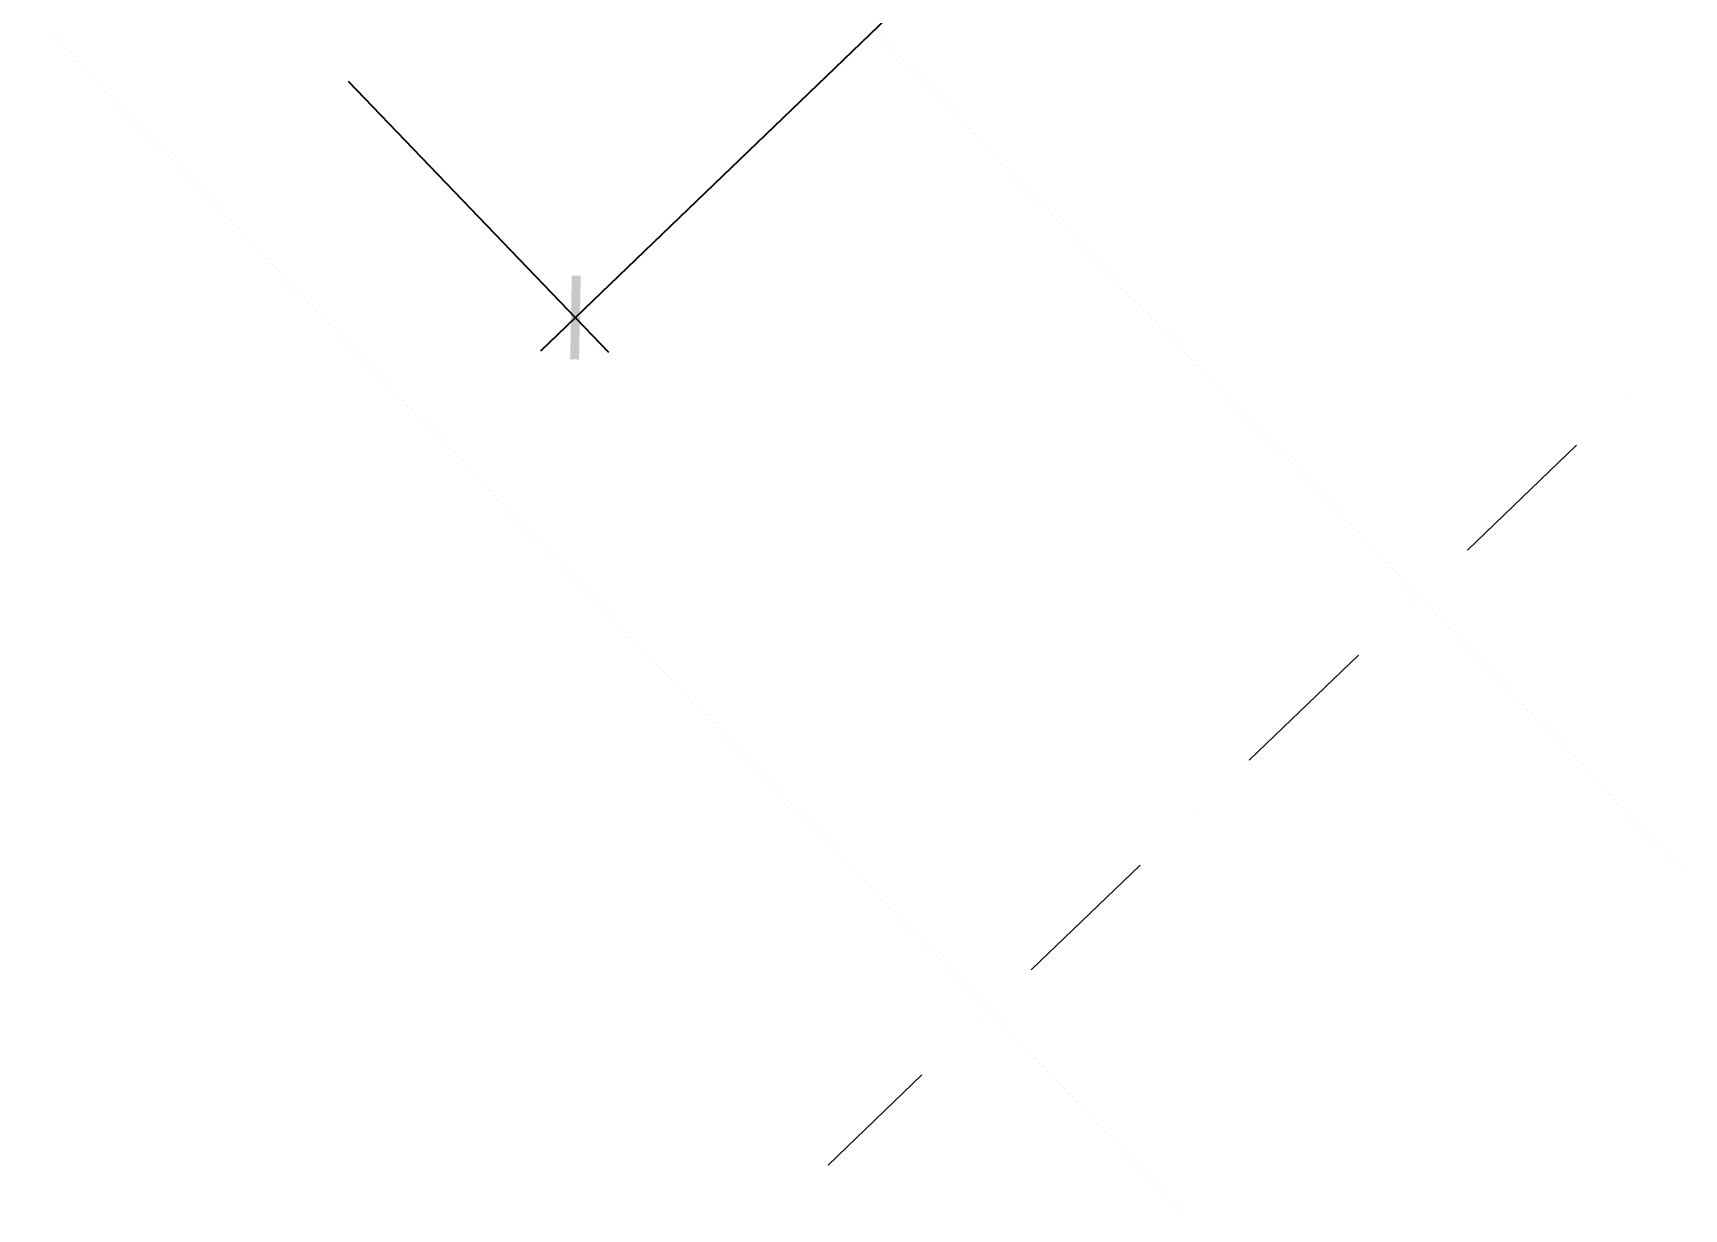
# Model space of a CAD drawing. Header units: metres. Extents: x 2687650.8 to 2687727.1, y 1234407.3 to 1234484.3.
# Drawn here: x 2687686.315 to 2687689.086, y 1234461.818 to 1234463.79 of the extents above; entities that cross this region are included whole.
import ezdxf

# ---------------------------------------------------------------- set-up
doc = ezdxf.new("R2010")
doc.units = ezdxf.units.M
for name, color, linetype in [('PDF_0', 7, 'Continuous'), ('PDF_A__BEML', 7, 'Continuous'), ('PDF_Ebene 2', 7, 'Continuous'), ('PDF_Text', 7, 'Continuous')]:
    doc.layers.add(name, color=color, linetype=linetype)
doc.layers.add('PDF__Parzellengrenze', color=7, linetype='Continuous', true_color=0x7f7f7f)
doc.styles.add('PDF Arial', font='arial.ttf')

# ---------------------------------------------------------------- blocks, each defined once
blk = doc.blocks.new('A$C1c84ec86')
at = {"layer": 'PDF_0', "transparency": 33554559}
blk.add_hatch(color=256, dxfattribs=at).paths.add_polyline_path([(1806.18, 3322.17), (1805.13, 3321.11), (1815.07, 3311.16), (1816.13, 3312.22)])
at = {"layer": 'PDF__Parzellengrenze', "lineweight": 18}
for points in [[(1942.5, 3435.62), (1942.5, 3435.62)], [(1942.5, 3397.52), (1942.5, 3422.92)], [(1942.5, 3384.82), (1942.5, 3384.82)], [(1942.5, 3346.72), (1942.5, 3372.12)], [(1942.5, 3334.02), (1942.5, 3334.02)], [(1942.5, 3295.92), (1942.5, 3321.32)], [(1942.5, 3283.22), (1942.5, 3283.22)], [(1942.5, 3248.72), (1942.5, 3270.52)]]:
    blk.add_lwpolyline(points, dxfattribs=at)
at = {"layer": 'PDF_A__BEML', "lineweight": 25}
for points in [[(1810.63, 3308.62), (1810.63, 3574.69)], [(1755.59, 3316.66), (1818.67, 3316.66)]]:
    blk.add_lwpolyline(points, dxfattribs=at)
at = {"layer": 'PDF_Ebene 2', "lineweight": 20}
for points in [[(1811.69, 3386.3), (1811.69, 3386.3)], [(1812.75, 3386.3), (1812.75, 3386.3)], [(1813.59, 3386.3), (1813.59, 3386.3)], [(1814.65, 3386.3), (1814.65, 3386.3)], [(1815.71, 3386.3), (1815.71, 3386.3)], [(1816.77, 3386.3), (1816.77, 3386.3)], [(1817.61, 3386.3), (1817.61, 3386.3)], [(1818.67, 3386.3), (1818.67, 3386.3)], [(1819.73, 3386.3), (1819.73, 3386.3)], [(1820.79, 3386.3), (1820.79, 3386.3)], [(1821.64, 3386.3), (1821.64, 3386.3)], [(1822.69, 3386.3), (1822.69, 3386.3)], [(1823.75, 3386.3), (1823.75, 3386.3)], [(1824.6, 3386.3), (1824.6, 3386.3)], [(1825.66, 3386.3), (1825.66, 3386.3)], [(1826.72, 3386.3), (1826.72, 3386.3)], [(1827.77, 3386.3), (1827.77, 3386.3)], [(1828.62, 3386.3), (1828.62, 3386.3)], [(1829.68, 3386.3), (1829.68, 3386.3)], [(1830.74, 3386.3), (1830.74, 3386.3)], [(1831.8, 3386.3), (1831.8, 3386.3)], [(1832.64, 3386.3), (1832.64, 3386.3)], [(1833.7, 3386.3), (1833.7, 3386.3)], [(1834.76, 3386.3), (1834.76, 3386.3)], [(1835.61, 3386.3), (1835.61, 3386.3)], [(1836.66, 3386.3), (1836.66, 3386.3)], [(1837.72, 3386.3), (1837.72, 3386.3)], [(1838.78, 3386.3), (1838.78, 3386.3)], [(1839.63, 3386.3), (1839.63, 3386.3)], [(1840.69, 3386.3), (1840.69, 3386.3)], [(1841.74, 3386.3), (1841.74, 3386.3)], [(1842.59, 3386.3), (1842.59, 3386.3)], [(1843.65, 3386.3), (1843.65, 3386.3)], [(1844.71, 3386.3), (1844.71, 3386.3)], [(1845.77, 3386.3), (1845.77, 3386.3)], [(1846.61, 3386.3), (1846.61, 3386.3)], [(1847.67, 3386.3), (1847.67, 3386.3)], [(1848.73, 3386.3), (1848.73, 3386.3)], [(1849.79, 3386.3), (1849.79, 3386.3)], [(1850.63, 3386.3), (1850.63, 3386.3)], [(1851.69, 3386.3), (1851.69, 3386.3)], [(1852.75, 3386.3), (1852.75, 3386.3)], [(1853.6, 3386.3), (1853.6, 3386.3)], [(1854.66, 3386.3), (1854.66, 3386.3)], [(1855.71, 3386.3), (1855.71, 3386.3)], [(1856.77, 3386.3), (1856.77, 3386.3)], [(1857.62, 3386.3), (1857.62, 3386.3)], [(1858.68, 3386.3), (1858.68, 3386.3)], [(1859.74, 3386.3), (1859.74, 3386.3)], [(1860.79, 3386.3), (1860.79, 3386.3)], [(1861.64, 3386.3), (1861.64, 3386.3)], [(1862.7, 3386.3), (1862.7, 3386.3)], [(1863.76, 3386.3), (1863.76, 3386.3)], [(1864.6, 3386.3), (1864.6, 3386.3)], [(1865.66, 3386.3), (1865.66, 3386.3)], [(1866.72, 3386.3), (1866.72, 3386.3)], [(1867.78, 3386.3), (1867.78, 3386.3)], [(1868.63, 3386.3), (1868.63, 3386.3)], [(1869.68, 3386.3), (1869.68, 3386.3)], [(1870.74, 3386.3), (1870.74, 3386.3)], [(1871.8, 3386.3), (1871.8, 3386.3)], [(1872.65, 3386.3), (1872.65, 3386.3)], [(1873.71, 3386.3), (1873.71, 3386.3)], [(1874.76, 3386.3), (1874.76, 3386.3)], [(1875.61, 3386.3), (1875.61, 3386.3)], [(1876.67, 3386.3), (1876.67, 3386.3)], [(1877.73, 3386.3), (1877.73, 3386.3)], [(1878.79, 3386.3), (1878.79, 3386.3)], [(1879.63, 3386.3), (1879.63, 3386.3)], [(1880.69, 3386.3), (1880.69, 3386.3)], [(1881.75, 3386.3), (1881.75, 3386.3)], [(1882.6, 3386.3), (1882.6, 3386.3)], [(1883.65, 3386.3), (1883.65, 3386.3)], [(1884.71, 3386.3), (1884.71, 3386.3)], [(1885.77, 3386.3), (1885.77, 3386.3)], [(1886.62, 3386.3), (1886.62, 3386.3)], [(1887.68, 3386.3), (1887.68, 3386.3)], [(1888.73, 3386.3), (1888.73, 3386.3)], [(1889.79, 3386.3), (1889.79, 3386.3)], [(1890.64, 3386.3), (1890.64, 3386.3)], [(1891.7, 3386.3), (1891.7, 3386.3)], [(1892.76, 3386.3), (1892.76, 3386.3)], [(1893.6, 3386.3), (1893.6, 3386.3)], [(1894.66, 3386.3), (1894.66, 3386.3)], [(1895.72, 3386.3), (1895.72, 3386.3)], [(1896.78, 3386.3), (1896.78, 3386.3)], [(1897.63, 3386.3), (1897.63, 3386.3)], [(1898.68, 3386.3), (1898.68, 3386.3)], [(1899.74, 3386.3), (1899.74, 3386.3)], [(1900.8, 3386.3), (1900.8, 3386.3)], [(1901.65, 3386.3), (1901.65, 3386.3)], [(1902.71, 3386.3), (1902.71, 3386.3)], [(1903.76, 3386.3), (1903.76, 3386.3)], [(1904.61, 3386.3), (1904.61, 3386.3)], [(1905.67, 3386.3), (1905.67, 3386.3)], [(1906.73, 3386.3), (1906.73, 3386.3)], [(1907.79, 3386.3), (1907.79, 3386.3)], [(1908.63, 3386.3), (1908.63, 3386.3)], [(1909.69, 3386.3), (1909.69, 3386.3)], [(1910.75, 3386.3), (1910.75, 3386.3)], [(1911.6, 3386.3), (1911.6, 3386.3)], [(1912.65, 3386.3), (1912.65, 3386.3)], [(1913.71, 3386.3), (1913.71, 3386.3)], [(1914.77, 3386.3), (1914.77, 3386.3)], [(1915.62, 3386.3), (1915.62, 3386.3)], [(1916.68, 3386.3), (1916.68, 3386.3)], [(1917.73, 3386.3), (1917.73, 3386.3)], [(1918.79, 3386.3), (1918.79, 3386.3)], [(1919.64, 3386.3), (1919.64, 3386.3)], [(1920.7, 3386.3), (1920.7, 3386.3)], [(1921.76, 3386.3), (1921.76, 3386.3)], [(1922.6, 3386.3), (1922.6, 3386.3)], [(1923.66, 3386.3), (1923.66, 3386.3)], [(1924.72, 3386.3), (1924.72, 3386.3)], [(1925.78, 3386.3), (1925.78, 3386.3)], [(1926.62, 3386.3), (1926.62, 3386.3)], [(1927.68, 3386.3), (1927.68, 3386.3)], [(1928.74, 3386.3), (1928.74, 3386.3)], [(1929.8, 3386.3), (1929.8, 3386.3)], [(1930.65, 3386.3), (1930.65, 3386.3)], [(1931.7, 3386.3), (1931.7, 3386.3)], [(1932.76, 3386.3), (1932.76, 3386.3)], [(1933.61, 3386.3), (1933.61, 3386.3)], [(1934.67, 3386.3), (1934.67, 3386.3)], [(1935.73, 3386.3), (1935.73, 3386.3)], [(1936.78, 3386.3), (1936.78, 3386.3)], [(1937.63, 3386.3), (1937.63, 3386.3)], [(1938.69, 3386.3), (1938.69, 3386.3)], [(1939.75, 3386.3), (1939.75, 3386.3)], [(1940.59, 3386.3), (1940.59, 3386.3)], [(1941.65, 3386.3), (1941.65, 3386.3)], [(1942.71, 3386.3), (1942.71, 3386.3)], [(1943.77, 3386.3), (1943.77, 3386.3)], [(1944.62, 3386.3), (1944.62, 3386.3)], [(1945.67, 3386.3), (1945.67, 3386.3)], [(1946.73, 3386.3), (1946.73, 3386.3)], [(1947.79, 3386.3), (1947.79, 3386.3)], [(1948.64, 3386.3), (1948.64, 3386.3)], [(1949.7, 3386.3), (1949.7, 3386.3)], [(1950.75, 3386.3), (1950.75, 3386.3)], [(1951.6, 3386.3), (1951.6, 3386.3)], [(1952.66, 3386.3), (1952.66, 3386.3)], [(1953.72, 3386.3), (1953.72, 3386.3)], [(1954.78, 3386.3), (1954.78, 3386.3)], [(1955.62, 3386.3), (1955.62, 3386.3)], [(1956.68, 3386.3), (1956.68, 3386.3)], [(1957.74, 3386.3), (1957.74, 3386.3)], [(1958.8, 3386.3), (1958.8, 3386.3)], [(1959.64, 3386.3), (1959.64, 3386.3)], [(1960.7, 3386.3), (1960.7, 3386.3)], [(1961.76, 3386.3), (1961.76, 3386.3)], [(1962.61, 3386.3), (1962.61, 3386.3)], [(1963.67, 3386.3), (1963.67, 3386.3)], [(1964.72, 3386.3), (1964.72, 3386.3)], [(1965.78, 3386.3), (1965.78, 3386.3)], [(1966.63, 3386.3), (1966.63, 3386.3)], [(1967.69, 3386.3), (1967.69, 3386.3)], [(1968.75, 3386.3), (1968.75, 3386.3)], [(1969.8, 3386.3), (1969.8, 3386.3)], [(1970.65, 3386.3), (1970.65, 3386.3)], [(1971.71, 3386.3), (1971.71, 3386.3)], [(1972.77, 3386.3), (1972.77, 3386.3)], [(1973.61, 3386.3), (1973.61, 3386.3)], [(1974.67, 3386.3), (1974.67, 3386.3)], [(1975.73, 3386.3), (1975.73, 3386.3)], [(1976.79, 3386.3), (1976.79, 3386.3)], [(1977.64, 3386.3), (1977.64, 3386.3)], [(1978.69, 3386.3), (1978.69, 3386.3)], [(1979.75, 3386.3), (1979.75, 3386.3)], [(1980.6, 3386.3), (1980.6, 3386.3)], [(1981.66, 3386.3), (1981.66, 3386.3)], [(1982.72, 3386.3), (1982.72, 3386.3)], [(1983.77, 3386.3), (1983.77, 3386.3)], [(1984.62, 3386.3), (1984.62, 3386.3)], [(1985.68, 3386.3), (1985.68, 3386.3)], [(1986.74, 3386.3), (1986.74, 3386.3)], [(1987.8, 3386.3), (1987.8, 3386.3)], [(1988.64, 3386.3), (1988.64, 3386.3)], [(1989.7, 3386.3), (1989.7, 3386.3)], [(1990.76, 3386.3), (1990.76, 3386.3)], [(1991.61, 3386.3), (1991.61, 3386.3)], [(1992.67, 3386.3), (1992.67, 3386.3)], [(1993.72, 3386.3), (1993.72, 3386.3)], [(1994.78, 3386.3), (1994.78, 3386.3)], [(1995.63, 3386.3), (1995.63, 3386.3)], [(1996.69, 3386.3), (1996.69, 3386.3)], [(1997.75, 3386.3), (1997.75, 3386.3)], [(1998.8, 3386.3), (1998.8, 3386.3)], [(1999.65, 3386.3), (1999.65, 3386.3)], [(2000.71, 3386.3), (2000.71, 3386.3)], [(2001.77, 3386.3), (2001.77, 3386.3)], [(2002.61, 3386.3), (2002.61, 3386.3)], [(2003.67, 3386.3), (2003.67, 3386.3)], [(2004.73, 3386.3), (2004.73, 3386.3)], [(2005.79, 3386.3), (2005.79, 3386.3)], [(1715.59, 3286.18), (1715.59, 3286.18)], [(1716.65, 3286.18), (1716.65, 3286.18)], [(1717.71, 3286.18), (1717.71, 3286.18)], [(1718.76, 3286.18), (1718.76, 3286.18)], [(1719.61, 3286.18), (1719.61, 3286.18)], [(1720.67, 3286.18), (1720.67, 3286.18)], [(1721.73, 3286.18), (1721.73, 3286.18)], [(1722.79, 3286.18), (1722.79, 3286.18)], [(1723.63, 3286.18), (1723.63, 3286.18)], [(1724.69, 3286.18), (1724.69, 3286.18)], [(1725.75, 3286.18), (1725.75, 3286.18)], [(1726.6, 3286.18), (1726.6, 3286.18)], [(1727.65, 3286.18), (1727.65, 3286.18)], [(1728.71, 3286.18), (1728.71, 3286.18)], [(1729.77, 3286.18), (1729.77, 3286.18)], [(1730.62, 3286.18), (1730.62, 3286.18)], [(1731.68, 3286.18), (1731.68, 3286.18)], [(1732.73, 3286.18), (1732.73, 3286.18)], [(1733.79, 3286.18), (1733.79, 3286.18)], [(1734.64, 3286.18), (1734.64, 3286.18)], [(1735.7, 3286.18), (1735.7, 3286.18)], [(1736.76, 3286.18), (1736.76, 3286.18)], [(1737.6, 3286.18), (1737.6, 3286.18)], [(1738.66, 3286.18), (1738.66, 3286.18)], [(1739.72, 3286.18), (1739.72, 3286.18)], [(1740.78, 3286.18), (1740.78, 3286.18)], [(1741.62, 3286.18), (1741.62, 3286.18)], [(1742.68, 3286.18), (1742.68, 3286.18)], [(1743.74, 3286.18), (1743.74, 3286.18)], [(1744.59, 3286.18), (1744.59, 3286.18)], [(1745.65, 3286.18), (1745.65, 3286.18)], [(1746.7, 3286.18), (1746.7, 3286.18)], [(1747.76, 3286.18), (1747.76, 3286.18)], [(1748.61, 3286.18), (1748.61, 3286.18)], [(1749.67, 3286.18), (1749.67, 3286.18)], [(1750.73, 3286.18), (1750.73, 3286.18)], [(1751.78, 3286.18), (1751.78, 3286.18)], [(1752.63, 3286.18), (1752.63, 3286.18)], [(1753.69, 3286.18), (1753.69, 3286.18)], [(1754.75, 3286.18), (1754.75, 3286.18)], [(1755.59, 3286.18), (1755.59, 3286.18)], [(1756.65, 3286.18), (1756.65, 3286.18)], [(1757.71, 3286.18), (1757.71, 3286.18)], [(1758.77, 3286.18), (1758.77, 3286.18)], [(1759.62, 3286.18), (1759.62, 3286.18)], [(1760.67, 3286.18), (1760.67, 3286.18)], [(1761.73, 3286.18), (1761.73, 3286.18)], [(1762.79, 3286.18), (1762.79, 3286.18)], [(1763.64, 3286.18), (1763.64, 3286.18)], [(1764.7, 3286.18), (1764.7, 3286.18)], [(1765.75, 3286.18), (1765.75, 3286.18)], [(1766.6, 3286.18), (1766.6, 3286.18)], [(1767.66, 3286.18), (1767.66, 3286.18)], [(1768.72, 3286.18), (1768.72, 3286.18)], [(1769.78, 3286.18), (1769.78, 3286.18)], [(1770.62, 3286.18), (1770.62, 3286.18)], [(1771.68, 3286.18), (1771.68, 3286.18)], [(1772.74, 3286.18), (1772.74, 3286.18)], [(1773.59, 3286.18), (1773.59, 3286.18)], [(1774.64, 3286.18), (1774.64, 3286.18)], [(1775.7, 3286.18), (1775.7, 3286.18)], [(1776.76, 3286.18), (1776.76, 3286.18)], [(1777.61, 3286.18), (1777.61, 3286.18)], [(1778.67, 3286.18), (1778.67, 3286.18)], [(1779.72, 3286.18), (1779.72, 3286.18)], [(1780.78, 3286.18), (1780.78, 3286.18)], [(1781.63, 3286.18), (1781.63, 3286.18)], [(1782.69, 3286.18), (1782.69, 3286.18)], [(1783.75, 3286.18), (1783.75, 3286.18)], [(1784.59, 3286.18), (1784.59, 3286.18)], [(1785.65, 3286.18), (1785.65, 3286.18)], [(1786.71, 3286.18), (1786.71, 3286.18)], [(1787.77, 3286.18), (1787.77, 3286.18)], [(1788.61, 3286.18), (1788.61, 3286.18)], [(1789.67, 3286.18), (1789.67, 3286.18)], [(1790.73, 3286.18), (1790.73, 3286.18)], [(1791.79, 3286.18), (1791.79, 3286.18)], [(1792.64, 3286.18), (1792.64, 3286.18)], [(1793.69, 3286.18), (1793.69, 3286.18)], [(1794.75, 3286.18), (1794.75, 3286.18)], [(1795.6, 3286.18), (1795.6, 3286.18)], [(1796.66, 3286.18), (1796.66, 3286.18)], [(1797.72, 3286.18), (1797.72, 3286.18)], [(1798.78, 3286.18), (1798.78, 3286.18)], [(1799.62, 3286.18), (1799.62, 3286.18)], [(1800.68, 3286.18), (1800.68, 3286.18)], [(1801.74, 3286.18), (1801.74, 3286.18)], [(1802.8, 3286.18), (1802.8, 3286.18)], [(1803.64, 3286.18), (1803.64, 3286.18)], [(1804.7, 3286.18), (1804.7, 3286.18)], [(1805.76, 3286.18), (1805.76, 3286.18)], [(1806.61, 3286.18), (1806.61, 3286.18)], [(1807.67, 3286.18), (1807.67, 3286.18)], [(1808.72, 3286.18), (1808.72, 3286.18)], [(1809.78, 3286.18), (1809.78, 3286.18)], [(1810.63, 3286.18), (1810.63, 3286.18)], [(1811.69, 3286.18), (1811.69, 3286.18)], [(1812.75, 3286.18), (1812.75, 3286.18)], [(1813.59, 3286.18), (1813.59, 3286.18)], [(1814.65, 3286.18), (1814.65, 3286.18)], [(1815.71, 3286.18), (1815.71, 3286.18)], [(1816.77, 3286.18), (1816.77, 3286.18)], [(1817.61, 3286.18), (1817.61, 3286.18)], [(1818.67, 3286.18), (1818.67, 3286.18)], [(1819.73, 3286.18), (1819.73, 3286.18)], [(1820.79, 3286.18), (1820.79, 3286.18)], [(1821.64, 3286.18), (1821.64, 3286.18)], [(1822.69, 3286.18), (1822.69, 3286.18)], [(1823.75, 3286.18), (1823.75, 3286.18)], [(1824.6, 3286.18), (1824.6, 3286.18)], [(1825.66, 3286.18), (1825.66, 3286.18)], [(1826.72, 3286.18), (1826.72, 3286.18)], [(1827.77, 3286.18), (1827.77, 3286.18)], [(1828.62, 3286.18), (1828.62, 3286.18)], [(1829.68, 3286.18), (1829.68, 3286.18)], [(1830.74, 3286.18), (1830.74, 3286.18)], [(1831.8, 3286.18), (1831.8, 3286.18)], [(1832.64, 3286.18), (1832.64, 3286.18)], [(1833.7, 3286.18), (1833.7, 3286.18)], [(1834.76, 3286.18), (1834.76, 3286.18)], [(1835.61, 3286.18), (1835.61, 3286.18)], [(1836.66, 3286.18), (1836.66, 3286.18)], [(1837.72, 3286.18), (1837.72, 3286.18)], [(1838.78, 3286.18), (1838.78, 3286.18)], [(1839.63, 3286.18), (1839.63, 3286.18)], [(1840.69, 3286.18), (1840.69, 3286.18)], [(1841.74, 3286.18), (1841.74, 3286.18)], [(1842.59, 3286.18), (1842.59, 3286.18)], [(1843.65, 3286.18), (1843.65, 3286.18)], [(1844.71, 3286.18), (1844.71, 3286.18)], [(1845.77, 3286.18), (1845.77, 3286.18)], [(1846.61, 3286.18), (1846.61, 3286.18)], [(1847.67, 3286.18), (1847.67, 3286.18)], [(1848.73, 3286.18), (1848.73, 3286.18)], [(1849.79, 3286.18), (1849.79, 3286.18)], [(1850.63, 3286.18), (1850.63, 3286.18)], [(1851.69, 3286.18), (1851.69, 3286.18)], [(1852.75, 3286.18), (1852.75, 3286.18)], [(1853.6, 3286.18), (1853.6, 3286.18)], [(1854.66, 3286.18), (1854.66, 3286.18)], [(1855.71, 3286.18), (1855.71, 3286.18)], [(1856.77, 3286.18), (1856.77, 3286.18)], [(1857.62, 3286.18), (1857.62, 3286.18)], [(1858.68, 3286.18), (1858.68, 3286.18)], [(1859.74, 3286.18), (1859.74, 3286.18)], [(1860.79, 3286.18), (1860.79, 3286.18)], [(1861.64, 3286.18), (1861.64, 3286.18)], [(1862.7, 3286.18), (1862.7, 3286.18)], [(1863.76, 3286.18), (1863.76, 3286.18)], [(1864.6, 3286.18), (1864.6, 3286.18)], [(1865.66, 3286.18), (1865.66, 3286.18)], [(1866.72, 3286.18), (1866.72, 3286.18)], [(1867.78, 3286.18), (1867.78, 3286.18)], [(1868.63, 3286.18), (1868.63, 3286.18)], [(1869.68, 3286.18), (1869.68, 3286.18)], [(1870.74, 3286.18), (1870.74, 3286.18)], [(1871.8, 3286.18), (1871.8, 3286.18)], [(1872.65, 3286.18), (1872.65, 3286.18)], [(1873.71, 3286.18), (1873.71, 3286.18)], [(1874.76, 3286.18), (1874.76, 3286.18)], [(1875.61, 3286.18), (1875.61, 3286.18)], [(1876.67, 3286.18), (1876.67, 3286.18)], [(1877.73, 3286.18), (1877.73, 3286.18)], [(1878.79, 3286.18), (1878.79, 3286.18)], [(1879.63, 3286.18), (1879.63, 3286.18)], [(1880.69, 3286.18), (1880.69, 3286.18)], [(1881.75, 3286.18), (1881.75, 3286.18)], [(1882.6, 3286.18), (1882.6, 3286.18)], [(1883.65, 3286.18), (1883.65, 3286.18)], [(1884.71, 3286.18), (1884.71, 3286.18)], [(1885.77, 3286.18), (1885.77, 3286.18)], [(1886.62, 3286.18), (1886.62, 3286.18)], [(1887.68, 3286.18), (1887.68, 3286.18)], [(1888.73, 3286.18), (1888.73, 3286.18)], [(1889.79, 3286.18), (1889.79, 3286.18)], [(1890.64, 3286.18), (1890.64, 3286.18)], [(1891.7, 3286.18), (1891.7, 3286.18)], [(1892.76, 3286.18), (1892.76, 3286.18)], [(1893.6, 3286.18), (1893.6, 3286.18)], [(1894.66, 3286.18), (1894.66, 3286.18)], [(1895.72, 3286.18), (1895.72, 3286.18)], [(1896.78, 3286.18), (1896.78, 3286.18)], [(1897.63, 3286.18), (1897.63, 3286.18)], [(1898.68, 3286.18), (1898.68, 3286.18)], [(1899.74, 3286.18), (1899.74, 3286.18)], [(1900.8, 3286.18), (1900.8, 3286.18)], [(1901.65, 3286.18), (1901.65, 3286.18)], [(1902.71, 3286.18), (1902.71, 3286.18)], [(1903.76, 3286.18), (1903.76, 3286.18)], [(1904.61, 3286.18), (1904.61, 3286.18)], [(1905.67, 3286.18), (1905.67, 3286.18)], [(1906.73, 3286.18), (1906.73, 3286.18)], [(1907.79, 3286.18), (1907.79, 3286.18)], [(1908.63, 3286.18), (1908.63, 3286.18)], [(1909.69, 3286.18), (1909.69, 3286.18)], [(1910.75, 3286.18), (1910.75, 3286.18)], [(1911.6, 3286.18), (1911.6, 3286.18)], [(1912.65, 3286.18), (1912.65, 3286.18)], [(1913.71, 3286.18), (1913.71, 3286.18)], [(1914.77, 3286.18), (1914.77, 3286.18)], [(1915.62, 3286.18), (1915.62, 3286.18)], [(1916.68, 3286.18), (1916.68, 3286.18)], [(1917.73, 3286.18), (1917.73, 3286.18)], [(1918.79, 3286.18), (1918.79, 3286.18)], [(1919.64, 3286.18), (1919.64, 3286.18)], [(1920.7, 3286.18), (1920.7, 3286.18)], [(1921.76, 3286.18), (1921.76, 3286.18)], [(1922.6, 3286.18), (1922.6, 3286.18)], [(1923.66, 3286.18), (1923.66, 3286.18)], [(1924.72, 3286.18), (1924.72, 3286.18)], [(1925.78, 3286.18), (1925.78, 3286.18)], [(1926.62, 3286.18), (1926.62, 3286.18)], [(1927.68, 3286.18), (1927.68, 3286.18)], [(1928.74, 3286.18), (1928.74, 3286.18)], [(1929.8, 3286.18), (1929.8, 3286.18)], [(1930.65, 3286.18), (1930.65, 3286.18)], [(1931.7, 3286.18), (1931.7, 3286.18)], [(1932.76, 3286.18), (1932.76, 3286.18)], [(1933.61, 3286.18), (1933.61, 3286.18)], [(1934.67, 3286.18), (1934.67, 3286.18)], [(1935.73, 3286.18), (1935.73, 3286.18)], [(1936.78, 3286.18), (1936.78, 3286.18)], [(1937.63, 3286.18), (1937.63, 3286.18)], [(1938.69, 3286.18), (1938.69, 3286.18)], [(1939.75, 3286.18), (1939.75, 3286.18)], [(1940.59, 3286.18), (1940.59, 3286.18)], [(1941.65, 3286.18), (1941.65, 3286.18)], [(1942.71, 3286.18), (1942.71, 3286.18)], [(1943.77, 3286.18), (1943.77, 3286.18)], [(1944.62, 3286.18), (1944.62, 3286.18)], [(1945.67, 3286.18), (1945.67, 3286.18)], [(1946.73, 3286.18), (1946.73, 3286.18)], [(1947.79, 3286.18), (1947.79, 3286.18)], [(1948.64, 3286.18), (1948.64, 3286.18)], [(1949.7, 3286.18), (1949.7, 3286.18)], [(1950.75, 3286.18), (1950.75, 3286.18)], [(1951.6, 3286.18), (1951.6, 3286.18)], [(1952.66, 3286.18), (1952.66, 3286.18)], [(1953.72, 3286.18), (1953.72, 3286.18)], [(1954.78, 3286.18), (1954.78, 3286.18)], [(1955.62, 3286.18), (1955.62, 3286.18)], [(1956.68, 3286.18), (1956.68, 3286.18)], [(1957.74, 3286.18), (1957.74, 3286.18)], [(1958.8, 3286.18), (1958.8, 3286.18)], [(1959.64, 3286.18), (1959.64, 3286.18)], [(1960.7, 3286.18), (1960.7, 3286.18)], [(1961.76, 3286.18), (1961.76, 3286.18)], [(1962.61, 3286.18), (1962.61, 3286.18)], [(1963.67, 3286.18), (1963.67, 3286.18)], [(1964.72, 3286.18), (1964.72, 3286.18)], [(1965.78, 3286.18), (1965.78, 3286.18)], [(1966.63, 3286.18), (1966.63, 3286.18)], [(1967.69, 3286.18), (1967.69, 3286.18)], [(1968.75, 3286.18), (1968.75, 3286.18)], [(1969.8, 3286.18), (1969.8, 3286.18)], [(1970.65, 3286.18), (1970.65, 3286.18)], [(1971.71, 3286.18), (1971.71, 3286.18)], [(1972.77, 3286.18), (1972.77, 3286.18)], [(1973.61, 3286.18), (1973.61, 3286.18)], [(1974.67, 3286.18), (1974.67, 3286.18)], [(1975.73, 3286.18), (1975.73, 3286.18)], [(1976.79, 3286.18), (1976.79, 3286.18)], [(1977.64, 3286.18), (1977.64, 3286.18)], [(1978.69, 3286.18), (1978.69, 3286.18)], [(1979.75, 3286.18), (1979.75, 3286.18)], [(1980.6, 3286.18), (1980.6, 3286.18)], [(1981.66, 3286.18), (1981.66, 3286.18)], [(1982.72, 3286.18), (1982.72, 3286.18)], [(1983.77, 3286.18), (1983.77, 3286.18)], [(1984.62, 3286.18), (1984.62, 3286.18)], [(1985.68, 3286.18), (1985.68, 3286.18)], [(1986.74, 3286.18), (1986.74, 3286.18)], [(1987.8, 3286.18), (1987.8, 3286.18)], [(1988.64, 3286.18), (1988.64, 3286.18)]]:
    blk.add_lwpolyline(points, dxfattribs=at)
at = {"layer": 'PDF_Text', "insert": (1433.64, 2957.94), "char_height": 27.0014, "attachment_point": 7, "style": 'PDF Arial'}
blk.add_mtext('10x Rühlwandträger HEB 240, L=9.10m', dxfattribs=at)

msp = doc.modelspace()

# ---------------------------------------------------------------- block references
at = {"xscale": 0.01, "yscale": 0.01, "zscale": 0.01, "rotation": 313.8734409291175}
msp.add_blockref('A$C1c84ec86', (2687650.7677, 1234453.3784), dxfattribs=at)

doc.saveas('drawing.dxf')
